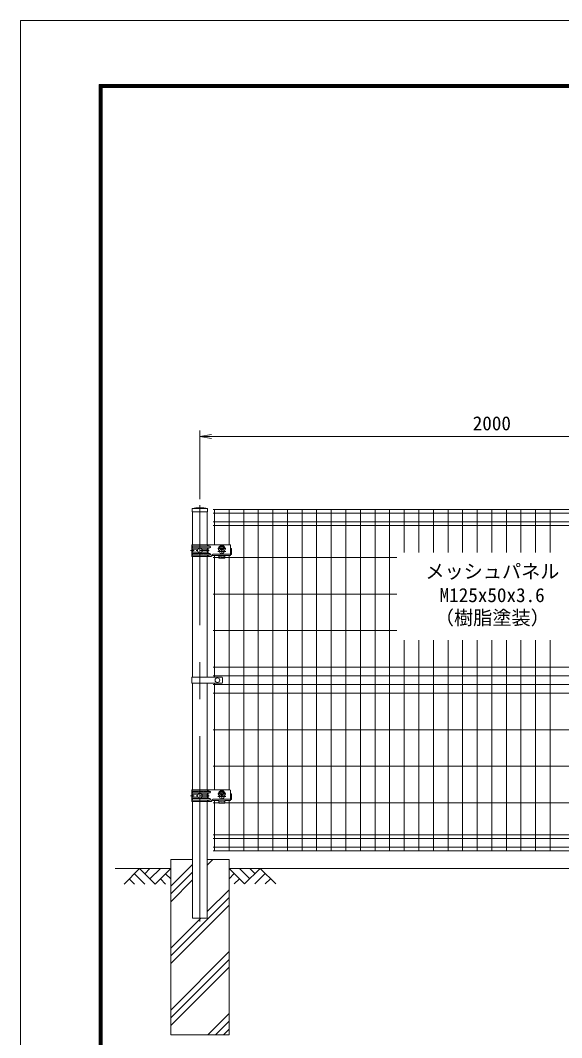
# Model space of a CAD drawing. Units: millimetres, scale not verified. Extents: x -4200 to 4200, y -2970 to 2970.
# Drawn here: x -4200 to -2346, y -516 to 2970 of the extents above; entities that cross this region are included whole.
import ezdxf
from ezdxf.enums import TextEntityAlignment as Align

# ---------------------------------------------------------------- set-up
doc = ezdxf.new("R2010")
doc.units = ezdxf.units.MM
doc.header["$LTSCALE"] = 20
doc.linetypes.add('DASHED', pattern=[7.5, 6, -1.5])
doc.linetypes.add('USER1', pattern=[50.8, 31.75, -6.35, 6.35, -6.35])
for name, color, linetype, lineweight in [('0-3_D-STR1', 1, 'Continuous', 18), ('0-4_D-BMK', 2, 'USER1', 13), ('0-5_D-STR2', 7, 'Continuous', 9), ('0-6_D-STR-DIM', 7, 'Continuous', 9), ('0-7_0', 7, 'Continuous', 9), ('0-8_D-BGD', 7, 'Continuous', 9), ('0-9_D-STR3', 3, 'Continuous', 13), ('0-A_D-STR-TXT', 7, 'Continuous', 9), ('0-D_D-TTL', 7, 'Continuous', 9), ('0-E_D-STR4', 7, 'Continuous', 9), ('0-F_D-DCR-HCH', 7, 'Continuous', 9)]:
    doc.layers.add(name, color=color, linetype=linetype, lineweight=lineweight)
doc.styles.add('ＭＳ ゴシック', font='')
doc.styles.get('ＭＳ ゴシック').set_extended_font_data('MS Gothic')

# ---------------------------------------------------------------- blocks, each defined once
blk = doc.blocks.new('_Open')
at = {"layer": '0-7_0'}
blk.add_line((-20, 3.33), (0, 0), dxfattribs=at)
blk.add_lwpolyline([(-20, -3.33), (0, 0), (-20, 0)], dxfattribs=at)
blk = doc.blocks.new('U30')
at = {"layer": '0-4_D-BMK'}
for p, q in [((632.7, 0), (-632.7, 0)), ((0, 493.7), (0, -493.7)), ((1770.5, 140), (1229.5, 140)), ((1500, -195.8), (1500, 426)), ((1770.5, -60), (1229.5, -60))]:
    blk.add_line(p, q, dxfattribs=at)
at = {"layer": '0-9_D-STR3'}
for p, q in [((-561.1, -360), (-561.1, 360)), ((2060, 400), (-522.4, 400)), ((-522.4, -360), (-522.4, 360)), ((-510.5, 260), (-510.5, 240)), ((-485.6, -80), (-485.6, 80)), ((-124.9, 100), (-465.6, 100)), ((-460.5, 310), (670.1, 310)), ((-460.5, 190), (670.1, 190)), ((490.1, 100), (124.9, 100)), ((510.1, -80), (510.1, 80)), ((517.5, 400), (517.5, 310)), ((517.5, -190), (517.5, 190)), ((720, 260), (720, 240)), ((1274, 58), (1274, 160)), ((1294, 38), (1330, 38)), ((1460, 46), (1460, 55.4)), ((1540, 46), (1540, 55.4)), ((1706, 38), (1670, 38)), ((1726, 58), (1726, 160)), ((2100, 360), (2100, -297.3)), ((2100, 140), (2139, 140)), ((2169, 110), (2169, -230)), ((752.3, -400), (-522.4, -400)), ((-510.5, -260), (-510.5, -240)), ((-124.9, -100), (-465.6, -100)), ((-460.5, -190), (670.1, -190)), ((-460.5, -310), (670.1, -310)), ((490.1, -100), (124.9, -100)), ((517.5, -400), (517.5, -310)), ((720, -260), (720, -240)), ((900, -239.3), (2100, -239.3)), ((1290, -337.3), (900, -337.3)), ((1700, -340), (1300, -340)), ((1300, -416.4), (1300, -347.3)), ((1300, -416.4), (1300, -520)), ((1700, -520), (1300, -520)), ((1700, -416.4), (1700, -347.3)), ((1700, -520), (1700, -416.4)), ((1710, -337.3), (2060, -337.3)), ((2139, -260), (2100, -260))]:
    blk.add_line(p, q, dxfattribs=at)
at = {"layer": '0-9_D-STR3', "linetype": 'DASHED'}
for p, q in [((-549.5, 240), (-549.5, 260)), ((-521.8, -80), (-521.8, 80)), ((-509.5, 300), (670.1, 300)), ((-509.5, 200), (670.1, 200)), ((-465.6, 100), (-501.8, 100)), ((529.5, 100), (517.5, 100)), ((549.5, -80), (549.5, 80)), ((563.5, 400), (563.5, 300)), ((563.5, -200), (563.5, 200)), ((710, 260), (710, 240)), ((-549.5, -240), (-549.5, -260)), ((-509.5, -200), (670.1, -200)), ((-509.5, -300), (670.1, -300)), ((-465.6, -100), (-501.8, -100)), ((529.5, -100), (517.5, -100)), ((563.5, -400), (563.5, -300)), ((710, -260), (710, -240)), ((1700, -480), (1300, -480)), ((1660, -380), (1340, -380))]:
    blk.add_line(p, q, dxfattribs=at)
at = {"layer": '0-9_D-STR3'}
for points in [[(517.5, 100), (490.1, 100), (487.8, 100)], [(517.5, -100), (490.1, -100), (487.8, -100)]]:
    blk.add_lwpolyline(points, dxfattribs=at)
blk.add_circle((0, 0), 160, dxfattribs=at)
for centre, radius, start, end in [((-521.1, 360), 40, 91.79677, 180), ((-482.4, 360), 40, 90, 180), ((-460.5, 260), 50, 90, 180), ((-460.5, 240), 50, 180, 270), ((-465.6, 80), 20, 90, 180), ((490.1, 80), 20, 0, 90), ((670, 260), 50, 0, 89.86152), ((670, 240), 50, 270.07078, 0), ((1264.9, 177.8), 20, 297.00649, 344.38101), ((1294, 58), 20, 180, 270), ((1340.5, 66.5), 120, 94.96654, 117.99904), ((1330, -32), 70, 58.7873, 90), ((1500, 140), 176, 90, 164.83919), ((1340.5, 66.5), 120, 77.27818, 94.96654), ((1500, -60), 160, 105.48902, 74.51098), ((1500, 140), 140, 90, 161.88318), ((1340.5, 66.5), 120, 354.69271, 77.27818), ((1500, 46), 40, 180, 270), ((1500, 140), 176, 15.16081, 90), ((1500, 140), 140, 18.11682, 90), ((1500, 46), 40, 270, 0), ((1659.5, 66.5), 120, 102.72182, 185.30729), ((1659.5, 66.5), 120, 85.03346, 102.72182), ((1670, -32), 70, 90, 121.2127), ((1659.5, 66.5), 120, 62.00096, 85.03346), ((1706, 58), 20, 270, 0), ((1735.1, 177.8), 20, 195.61899, 242.99351), ((2060, 360), 40, 0, 90), ((2139, 110), 30, 0, 90), ((-521.1, -360), 40, 180, 268.20323), ((-482.4, -360), 40, 180, 270), ((-460.5, -240), 50, 90, 180), ((-460.5, -260), 50, 180, 270), ((-465.6, -80), 20, 180, 270), ((490.1, -80), 20, 270, 0), ((670, -240), 50, 0, 89.92922), ((670, -260), 50, 270.13848, 0), ((737, -342), 60, 284.72219, 350.48981), ((737, -301.2), 100, 278.77064, 312.80129), ((934.3, -375), 140, 104.17855, 170.48977), ((900.1, -477.3), 140, 90.04538, 132.80129), ((1290, -347.3), 10, 0, 90), ((1710, -347.3), 10, 90, 180), ((2060, -297.3), 40, 270, 0), ((2139, -230), 30, 270, 0)]:
    blk.add_arc(centre, radius, start, end, dxfattribs=at)
at = {"layer": '0-9_D-STR3', "linetype": 'DASHED'}
for centre, radius, start, end in [((-509.5, 260), 40, 90, 180), ((-509.5, 240), 40, 180, 270), ((-501.8, 80), 20, 90, 180), ((529.5, 80), 20, 0, 90), ((670, 260), 40, 0, 89.84517), ((670, 240), 40, 270.07913, 0), ((1500, 140), 218.2, 90, 171.45333), ((1500, 140), 218.2, 8.54667, 90), ((-509.5, -240), 40, 90, 180), ((-509.5, -260), 40, 180, 270), ((-501.8, -80), 20, 180, 270), ((529.5, -80), 20, 270, 0), ((670, -240), 40, 0, 89.92087), ((670, -260), 40, 270.15483, 0), ((1340, -420), 40, 90, 180), ((1660, -420), 40, 0, 90)]:
    blk.add_arc(centre, radius, start, end, dxfattribs=at)

msp = doc.modelspace()

# ---------------------------------------------------------------- linework, layer by layer
at = {"layer": '0-3_D-STR1'}
for p, q in [((-3558.37, 1296.98), (-3611.57, 1296.98)), ((-3611.57, 1296.98), (-3611.57, 1285.98)), ((-3558.37, 1285.98), (-3558.37, 1296.98)), ((-3558.37, 1285.98), (-3611.57, 1285.98)), ((-3610.37, 1285.98), (-3610.37, 1172.98)), ((-3559.57, 1172.98), (-3559.57, 1285.98)), ((-3610.37, 1132.98), (-3610.37, 719.48)), ((-3559.57, 719.48), (-3559.57, 1132.98)), ((-3610.37, 698.48), (-3610.37, 332.98)), ((-3559.57, 332.98), (-3559.57, 698.48)), ((-3610.37, 292.98), (-3610.37, -106.02))]:
    msp.add_line(p, q, dxfattribs=at)
msp.add_lwpolyline([(-3610.37, -106.02), (-3559.57, -106.02), (-3559.57, 292.98)], dxfattribs=at)
msp.add_arc((-3584.97, 1180.55), 119.43, 77.13052, 102.86948, dxfattribs=at)
at = {"layer": '0-4_D-BMK'}
msp.add_line((-3584.97, -118.02), (-3584.97, 1308.98), dxfattribs=at)
at = {"layer": '0-5_D-STR2'}
for p, q in [((-1629.97, 1293.98), (-3539.97, 1293.98)), ((-3534.97, 1172.98), (-3534.97, 1293.98)), ((-3484.97, 1172.98), (-3484.97, 1293.98)), ((-3434.97, 123.98), (-3434.97, 1293.98)), ((-3384.97, 123.98), (-3384.97, 1293.98)), ((-3334.97, 123.98), (-3334.97, 1293.98)), ((-3284.97, 123.98), (-3284.97, 1293.98)), ((-3234.97, 123.98), (-3234.97, 1293.98)), ((-3184.97, 123.98), (-3184.97, 1293.98)), ((-3134.97, 123.98), (-3134.97, 1293.98)), ((-3084.97, 123.98), (-3084.97, 1293.98)), ((-3034.97, 123.98), (-3034.97, 1293.98)), ((-2984.97, 123.98), (-2984.97, 1293.98)), ((-2934.97, 123.98), (-2934.97, 1293.98)), ((-2884.97, 1145.98), (-2884.97, 1293.98)), ((-2834.97, 1145.98), (-2834.97, 1293.98)), ((-2784.97, 1145.98), (-2784.97, 1293.98)), ((-2734.97, 1145.98), (-2734.97, 1293.98)), ((-2684.97, 1145.98), (-2684.97, 1293.98)), ((-2634.97, 1145.98), (-2634.97, 1293.98)), ((-2584.97, 1145.98), (-2584.97, 1293.98)), ((-2534.97, 1145.98), (-2534.97, 1293.98)), ((-2484.97, 1145.98), (-2484.97, 1293.98)), ((-2434.97, 1145.98), (-2434.97, 1293.98)), ((-2384.97, 1145.98), (-2384.97, 1293.98)), ((-1629.97, 1280.88), (-3539.97, 1280.88)), ((-1629.97, 1251.08), (-3539.97, 1251.08)), ((-1629.97, 1239.22), (-3539.97, 1239.22)), ((-3519.98, 1128.98), (-3539.97, 1128.98)), ((-3534.97, 719.48), (-3534.97, 1136.12)), ((-2909.97, 1128.98), (-3499.98, 1128.98)), ((-3484.97, 332.98), (-3484.97, 1136.12)), ((-2909.97, 1003.98), (-3539.97, 1003.98)), ((-2909.97, 878.98), (-3539.97, 878.98)), ((-2884.97, 123.98), (-2884.97, 845.98)), ((-2834.97, 123.98), (-2834.97, 845.98)), ((-2784.97, 123.98), (-2784.97, 845.98)), ((-2734.97, 123.98), (-2734.97, 845.98)), ((-2684.97, 123.98), (-2684.97, 845.98)), ((-2634.97, 123.98), (-2634.97, 845.98)), ((-2584.97, 123.98), (-2584.97, 845.98)), ((-2534.97, 123.98), (-2534.97, 845.98)), ((-2484.97, 123.98), (-2484.97, 845.98)), ((-2434.97, 123.98), (-2434.97, 845.98)), ((-2384.97, 123.98), (-2384.97, 845.98)), ((-1629.97, 753.98), (-3539.97, 753.98)), ((-1629.97, 723.98), (-3539.97, 723.98)), ((-3534.97, 332.98), (-3534.97, 698.48)), ((-1629.97, 693.98), (-3539.97, 693.98)), ((-1629.97, 663.98), (-3539.97, 663.98)), ((-1629.97, 538.98), (-3539.97, 538.98)), ((-1629.97, 413.98), (-3539.97, 413.98)), ((-3519.98, 288.98), (-3539.97, 288.98)), ((-3534.97, 123.98), (-3534.97, 296.12)), ((-1669.97, 288.98), (-3499.98, 288.98)), ((-3484.97, 123.98), (-3484.97, 296.12)), ((-1629.97, 178.74), (-3539.97, 178.74)), ((-1629.97, 166.88), (-3539.97, 166.88)), ((-1629.97, 137.08), (-3539.97, 137.08)), ((-1629.97, 123.98), (-3539.97, 123.98))]:
    msp.add_line(p, q, dxfattribs=at)
at = {"layer": '0-6_D-STR-DIM'}
for p, q in [((-3584.97, 1328.98), (-3584.97, 1563.98)), ((-3544.97, 1543.98), (-1624.97, 1543.98))]:
    msp.add_line(p, q, dxfattribs=at)
at = {"layer": '0-8_D-BGD'}
for p, q in [((-3874.97, 63.98), (-3684.97, 63.98)), ((-3484.97, 63.98), (-1684.97, 63.98))]:
    msp.add_line(p, q, dxfattribs=at)
at = {"layer": '0-9_D-STR3'}
for p, q in [((-3612.67, 719.48), (-3509.99, 719.48)), ((-3612.67, 719.48), (-3612.67, 698.48)), ((-3612.67, 698.48), (-3509.99, 698.48)), ((-3507.99, 717.48), (-3507.99, 700.48))]:
    msp.add_line(p, q, dxfattribs=at)
msp.add_circle((-3524.97, 708.98), 8, dxfattribs=at)
for centre, start, end in [((-3509.99, 717.48), 0, 90), ((-3509.99, 700.48), 270, 0)]:
    msp.add_arc(centre, 2, start, end, dxfattribs=at)
at = {"layer": '0-D_D-TTL', "color": 2, "lineweight": 18}
msp.add_lwpolyline([(-4200, 2970), (4200, 2970), (4200, -2970), (-4200, -2970)], close=True, dxfattribs=at)
at = {"layer": '0-D_D-TTL'}
for points in [[(-3930, 2750), (3930, 2750), (3930, -2750), (-3930, -2750)], [(-3927.5, 2747.5), (3927.5, 2747.5), (3927.5, -2747.5), (-3927.5, -2747.5)], [(-3925, 2745), (3925, 2745), (3925, -2745), (-3925, -2745)], [(-3922.5, 2742.5), (3922.5, 2742.5), (3922.5, -2742.5), (-3922.5, -2742.5)], [(-3920, 2740), (3920, 2740), (3920, -2740), (-3920, -2740)]]:
    msp.add_lwpolyline(points, close=True, dxfattribs=at)
at = {"layer": '0-E_D-STR4'}
for p, q in [((-3610.37, 93.98), (-3684.97, 93.98)), ((-3684.97, 93.98), (-3684.97, -506.02)), ((-3484.97, 93.98), (-3559.57, 93.98)), ((-3484.97, 93.98), (-3484.97, -506.02)), ((-3484.97, -506.02), (-3684.97, -506.02))]:
    msp.add_line(p, q, dxfattribs=at)
at = {"layer": '0-F_D-DCR-HCH'}
for p, q in [((-3684.97, 2.93), (-3610.37, 77.53)), ((-3559.57, 75.29), (-3540.89, 93.98)), ((-3791.37, 63.24), (-3844.58, 10.03)), ((-3809.11, 45.5), (-3773.47, 10.03)), ((-3791.37, 63.24), (-3738.16, 10.03)), ((-3773.63, 45.5), (-3755.9, 63.24)), ((-3755.9, 27.77), (-3720.42, 63.24)), ((-3738.16, 10.03), (-3684.95, 63.24)), ((-3702.68, 45.5), (-3684.95, 27.85)), ((-3684.97, -23.59), (-3610.37, 51.01)), ((-3431.76, 10.77), (-3484.97, 63.98)), ((-3467.24, 46.24), (-3484.97, 28.59)), ((-3414.03, 28.51), (-3449.5, 63.98)), ((-3378.55, 63.98), (-3431.76, 10.77)), ((-3396.2, 46.15), (-3414.03, 63.98)), ((-3360.81, 46.24), (-3396.45, 10.77)), ((-3378.55, 63.98), (-3325.34, 10.77)), ((-3826.85, 27.77), (-3809.03, 10.03)), ((-3720.42, 27.77), (-3702.6, 10.03)), ((-3684.97, -50.11), (-3610.37, 24.49)), ((-3449.5, 28.51), (-3467.32, 10.77)), ((-3343.08, 28.51), (-3360.89, 10.77)), ((-3559.57, -83.81), (-3484.97, -9.21)), ((-3684.97, -235.72), (-3484.97, -35.72)), ((-3684.97, -262.24), (-3484.97, -62.24)), ((-3684.97, -209.21), (-3581.79, -106.02)), ((-3684.97, -421.34), (-3484.97, -221.34)), ((-3684.97, -447.86), (-3484.97, -247.86)), ((-3684.97, -474.37), (-3484.97, -274.37)), ((-3557.52, -506.02), (-3484.97, -433.47)), ((-3531.01, -506.02), (-3484.97, -459.99)), ((-3504.49, -506.02), (-3484.97, -486.5))]:
    msp.add_line(p, q, dxfattribs=at)

# ---------------------------------------------------------------- block references
at = {"layer": '0-6_D-STR-DIM', "xscale": 2, "yscale": 2, "rotation": 180}
msp.add_blockref('_Open', (-3584.97, 1543.98), dxfattribs=at)
at = {"layer": '0-6_D-STR-DIM', "xscale": 0.05, "yscale": 0.05}
for p in [(-3584.97, 1152.98), (-3584.97, 312.98)]:
    msp.add_blockref('U30', p, dxfattribs=at)

# ---------------------------------------------------------------- texts
at = {"layer": '0-6_D-STR-DIM', "style": 'ＭＳ ゴシック'}
msp.add_text('2000', height=48.09, dxfattribs=at).set_placement((-2650.22, 1550.73), align=Align.BOTTOM_LEFT)
at = {"layer": '0-A_D-STR-TXT', "style": 'ＭＳ ゴシック'}
for s, p in [('メッシュパネル', (-2812.39, 1043.38)), ('M125x50x3.6', (-2763.65, 961.98)), ('（樹脂塗装）', (-2779.9, 884.65))]:
    msp.add_text(s, height=48.09, dxfattribs=at).set_placement(p, align=Align.BOTTOM_LEFT)

doc.saveas('drawing.dxf')
